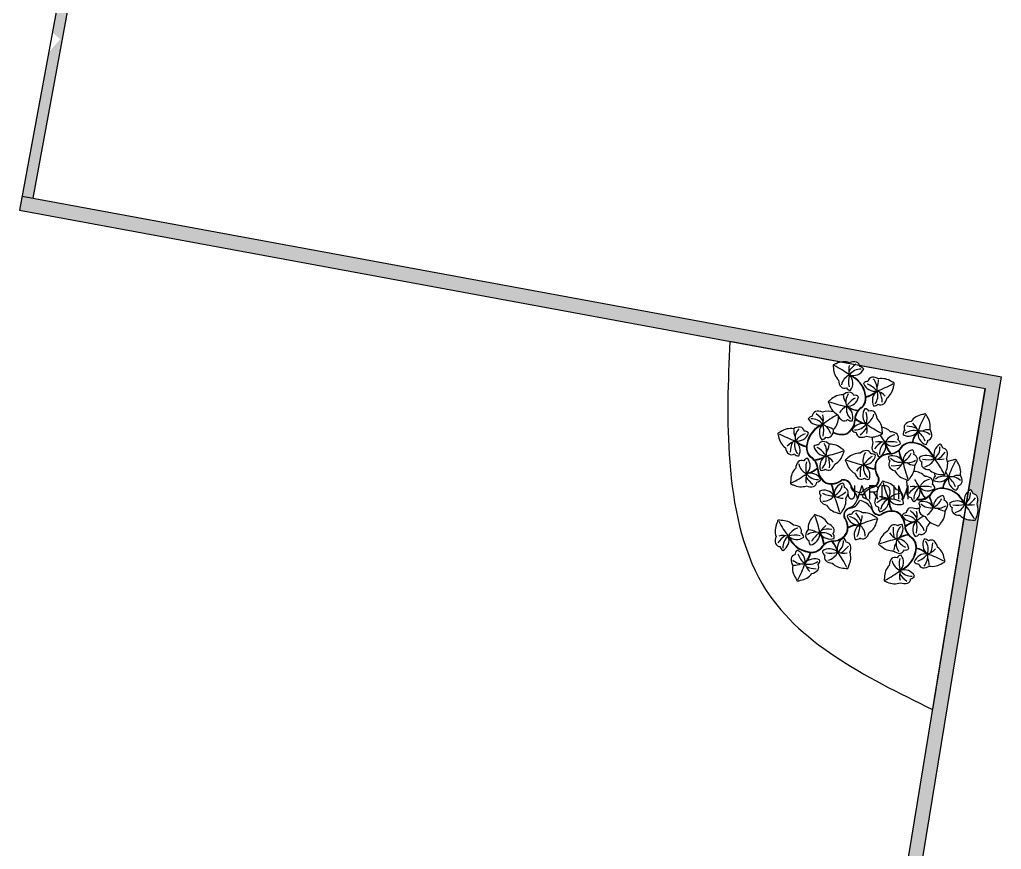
# Model space of a CAD drawing. Extents: x -21354 to 15991, y -13146 to -3381.
# Drawn here: x 14616 to 15991, y -7461 to -6298 of the extents above; entities that cross this region are included whole.
import ezdxf

# ---------------------------------------------------------------- set-up
doc = ezdxf.new("R2010")
doc.units = 0
doc.header["$LTSCALE"] = 100
doc.header["$MEASUREMENT"] = 0
doc.layers.get('0').update_dxf_attribs({"linetype": 'CONTINUOUS'})
for name, color, linetype in [('4 - HACHURA PAREDE', 251, 'CONTINUOUS'), ('4 - P01', 1, 'CONTINUOUS'), ('4 - P03', 3, 'CONTINUOUS'), ('4 - VEGETAÇÃO', 93, 'CONTINUOUS'), ('5 - TEXTO', 1, 'CONTINUOUS')]:
    doc.layers.add(name, color=color, linetype=linetype)
doc.styles.add('C-75', font='romans.shx', dxfattribs={"height": 15})
pattern_1 = [(45, (4783.79726, -12923.57572), (-0.0883883476, 0.0883883476), [])]

# ---------------------------------------------------------------- blocks, each defined once
blk = doc.blocks.new('P9')
at = {"color": 64}
blk.add_line((6.54, 5.11), (6.54, 5.22), dxfattribs=at)
for centre, radius, start, end in [((-0.47, 28.86), 2.72, 176.5789, 192.3336), ((-1.84, 26.66), 2.72, 103.7397, 119.4944), ((0.8, 28.21), 3.92, 178.8644, 225.2546), ((-0.7, 25.81), 3.92, 70.8187, 117.2089), ((1.63, 27.33), 2.42, 75.7972, 115.4133), ((1.46, 29.3), 2.77, 251.566, 332.3035), ((1.76, 28.55), 1.22, 3.3128, 67.5208), ((2.86, 27.41), 1.21, 29.7306, 84.5814), ((0.46, 25.45), 2.42, 180.66, 220.2761), ((-1.54, 21.07), 5.89, 9.3401, 69.1951), ((-1.54, 21.07), 5.99, 9.3853, 69.1951), ((-1.39, 24.73), 2.77, 323.7698, 44.5073), ((6.11, 24.94), 1.22, 104.7051, 168.9131), ((6.07, 23.72), 2.42, 56.8126, 96.4287), ((8.17, 21.9), 3.92, 55.017, 101.4072), ((-0.58, 24.8), 1.22, 228.5525, 292.7605), ((0.92, 24.3), 1.21, 211.4919, 266.3427), ((4.86, 23.96), 1.21, 87.6445, 142.4953), ((6.5, 25.64), 2.77, 199.9225, 280.6599), ((7.01, 24.47), 3.92, 306.9713, 353.3615), ((9.42, 22.58), 2.72, 52.7315, 68.4862), ((8.36, 24.95), 2.72, 339.8923, 355.647), ((-2.39, 18.57), 2.72, 121.1336, 136.8883), ((-1.04, 18.11), 3.92, 88.2127, 134.6028), ((0.73, 20.25), 2.42, 93.1911, 132.8072), ((-0.02, 22.08), 2.77, 268.9599, 349.6974), ((0.48, 21.45), 1.22, 20.7067, 84.9147), ((1.88, 20.7), 1.21, 47.1245, 101.9753), ((1.34, 21.26), 3.03, 318.1107, 4.4622), ((1.34, 21.26), 3.13, 317.8179, 4.4622), ((1.34, 21.26), 3.03, 4.1847, 14.7755), ((1.34, 21.26), 3.13, 6.309, 14.6884), ((3.22, 26.72), 5.27, 283.5068, 310.0315), ((3.22, 26.72), 5.37, 283.3546, 310.0315), ((8.71, 20.73), 2.77, 127.7186, 208.4561), ((6.98, 21.69), 2.42, 311.9498, 351.5659), ((-1.73, 21.09), 2.72, 193.9729, 209.7276), ((-0.33, 20.84), 3.92, 196.2584, 242.6485), ((-1.38, 16.87), 2.77, 341.1638, 61.9013), ((3.03, 23.69), 5.27, 236.1921, 265.8892), ((3.03, 23.69), 5.37, 239.5883, 265.1462), ((5.4, 16.13), 3.49, 119.9283, 172.9283), ((5.4, 16.13), 3.59, 120.1832, 139.9556), ((6.44, 17.19), 2.77, 145.0088, 225.7462), ((4.12, 17.57), 1.21, 32.7308, 87.5817), ((6.36, 20.62), 1.21, 265.8832, 320.734), ((7.92, 20.91), 1.22, 239.4654, 303.6734), ((-7.97, 15.84), 1.21, 96.3489, 151.1997), ((-6.6, 17.74), 2.77, 208.6268, 289.3643), ((-6.88, 16.99), 1.22, 113.4095, 177.6175), ((-6.74, 15.77), 2.42, 65.517, 105.1331), ((-4.39, 14.29), 3.92, 69.2936, 110.1116), ((-5.92, 16.66), 3.92, 315.6757, 2.0659), ((0.17, 18.1), 2.42, 198.054, 237.6701), ((-4.66, 17.34), 2.72, 348.5967, 352.14), ((-0.63, 17.17), 1.22, 245.9465, 310.1545), ((-1.85, 16.22), 3.66, 299.2872, 357.9707), ((-1.85, 16.22), 3.76, 299.1376, 358.0061), ((0.96, 17.15), 1.21, 228.8859, 283.7367), ((5.4, 16.13), 3.59, 141.8937, 180.5971), ((5.4, 16.13), 3.49, 174.9366, 180.6342), ((5.44, 20.49), 5.37, 229.1124, 255.1178), ((5.44, 20.49), 5.27, 228.3525, 258.514), ((5.64, 17.1), 1.22, 49.7914, 113.9995), ((4.61, 16.43), 2.42, 1.8989, 41.515), ((4.33, 13.67), 3.92, 0.1033, 46.4935), ((18.14, 13.52), 3.92, 97.5688, 143.959), ((18.6, 14.87), 2.72, 95.2833, 111.038), ((16.21, 15.9), 2.72, 22.4441, 38.1988), ((15.55, 14.63), 3.92, 349.5231, 35.9133), ((-13.19, 10.23), 3.92, 79.5231, 125.9133), ((-11.12, 12.08), 2.42, 84.5016, 124.1177), ((-11.18, 13.31), 1.22, 12.0172, 76.2252), ((-3.46, 9.57), 5.99, 111.7352, 171.545), ((-3.46, 9.57), 5.89, 111.7352, 171.5902), ((-3.68, 13.22), 2.77, 136.423, 217.1605), ((-5.53, 13.91), 2.42, 320.6542, 0.2703), ((3.69, 12.56), 2.77, 72.8049, 153.5424), ((2.25, 14.42), 1.21, 210.9695, 265.8203), ((7.39, 10.66), 3.92, 44.4368, 78.588), ((14.57, 14.37), 1.22, 147.2569, 211.4649), ((15.36, 13.44), 2.42, 99.3644, 138.9805), ((17.4, 12.56), 2.42, 354.5016, 34.1177), ((-14.45, 10.89), 2.72, 112.4441, 128.1988), ((-13.42, 13.28), 2.72, 185.2833, 201.038), ((-12.07, 12.82), 3.92, 187.5688, 233.959), ((-11.58, 14.01), 2.77, 260.2704, 341.0079), ((-9.91, 12.35), 1.21, 38.435, 93.2858), ((-5.98, 12.76), 1.21, 274.5876, 329.4384), ((-4.48, 13.28), 1.22, 248.1698, 312.3778), ((-1.29, 16.8), 4.07, 241.7614, 271.1259), ((-1.29, 16.8), 3.97, 241.435, 288.0672), ((-1.29, 16.8), 4.07, 272.7529, 288.2054), ((3.38, 13.31), 1.22, 184.5517, 248.7597), ((3.48, 14.53), 2.42, 257.0361, 296.6522), ((5.77, 16.09), 3.92, 252.0577, 298.4478), ((9.79, 12.14), 3.92, 179.5712, 198.8727), ((6.94, 15.27), 2.72, 284.9786, 300.7333), ((5.61, 13.04), 2.72, 357.8179, 13.5725), ((10.15, 10.99), 2.42, 49.4153, 89.0314), ((10.8, 12.02), 1.22, 336.9309, 41.1389), ((11.29, 10.52), 1.21, 3.3487, 58.1995), ((14.3, 12.81), 1.21, 130.1963, 185.0471), ((14.38, 15.15), 2.77, 242.4742, 323.2117), ((20.46, 9.77), 5.37, 140.8988, 167.5758), ((20.46, 9.77), 5.27, 140.8988, 167.4235), ((19.33, 13.03), 2.77, 170.2704, 251.0079), ((18.63, 12.62), 1.22, 282.0172, 346.2252), ((-11.99, 10.04), 2.42, 189.3644, 228.9805), ((-13.71, 9.06), 2.77, 332.4742, 53.2117), ((-8.32, 15.14), 5.37, 230.8988, 257.5758), ((-8.32, 15.14), 5.27, 230.8988, 257.4235), ((-6.35, 9.7), 3.13, 176.4682, 223.1124), ((-6.35, 9.7), 3.13, 166.242, 174.6214), ((-6.35, 9.7), 3.03, 166.1548, 176.7456), ((-6.35, 9.7), 3.03, 176.4682, 222.8196), ((-6.88, 9.14), 1.21, 78.955, 133.8058), ((-5, 10.55), 2.77, 191.2329, 271.9704), ((-5.49, 9.91), 1.22, 96.0156, 160.2236), ((-5.72, 8.71), 2.42, 48.1231, 87.7392), ((-3.92, 6.59), 3.92, 46.3275, 92.7176), ((-2.58, 7.08), 2.72, 44.042, 59.7967), ((8.26, 9.82), 2.42, 154.2781, 193.8942), ((7.04, 9.71), 1.22, 202.1706, 266.3786), ((6.29, 10), 2.77, 297.3879, 18.1254), ((10.87, 12.83), 2.77, 225.1841, 305.9215), ((14.19, 11.88), 5.37, 195.8125, 221.8179), ((14.19, 11.88), 5.27, 192.4163, 222.5778), ((9.83, 11.77), 3.49, 278.0021, 331.002), ((9.83, 11.77), 3.59, 310.9747, 330.7471), ((15.02, 7.79), 3.13, 86.4682, 133.1124), ((15.02, 7.79), 3.03, 86.4682, 132.8196), ((15.02, 7.79), 3.03, 76.1548, 86.7456), ((15.02, 7.79), 3.13, 76.242, 84.6214), ((14.89, 4.91), 5.89, 21.7352, 81.5902), ((14.89, 4.91), 5.99, 21.7352, 81.545), ((17.67, 11.36), 1.21, 308.435, 3.2858), ((23.06, 8.05), 2.77, 118.6268, 199.3643), ((21.16, 9.42), 1.21, 6.3489, 61.1997), ((22.31, 8.33), 1.22, 23.4095, 87.6175), ((-12.92, 9.25), 1.22, 237.2569, 301.4649), ((-11.36, 8.98), 1.21, 220.1963, 275.0471), ((-9.07, 5.97), 1.21, 93.3487, 148.1995), ((-11.38, 5.55), 2.77, 315.1841, 35.9215), ((-10.33, 4.51), 3.49, 8.0021, 61.002), ((-10.33, 4.51), 3.59, 40.9747, 60.7471), ((-8.08, 12.11), 5.27, 275.0412, 304.7382), ((-8.08, 12.11), 5.37, 275.7841, 301.342), ((-3.56, 5.36), 2.77, 119.029, 199.7665), ((-4.67, 9.31), 3.92, 298.2818, 344.672), ((-3.27, 9.58), 2.72, 331.2027, 346.9574), ((1.59, 4.94), 2.72, 120.694, 136.4487), ((2.93, 4.47), 3.92, 87.7731, 134.1633), ((4.72, 6.6), 2.42, 92.7516, 132.3677), ((3.98, 8.43), 2.77, 268.5203, 349.2578), ((4.48, 7.8), 1.22, 20.2671, 84.4752), ((5.87, 7.04), 1.21, 46.6849, 101.5357), ((10.04, 4.52), 3.76, 92.9242, 151.7927), ((10.04, 4.52), 3.66, 92.9596, 151.6431), ((8.17, 8.59), 1.21, 185.11, 239.9608), ((10.92, 7.34), 1.21, 167.1936, 222.0444), ((10.68, 5.01), 2.77, 29.029, 109.7665), ((9.83, 11.77), 3.49, 270.2961, 275.9937), ((9.83, 11.77), 3.59, 270.3332, 309.0366), ((17.43, 9.52), 5.37, 185.7841, 211.342), ((17.43, 9.52), 5.27, 185.0412, 214.7382), ((15.87, 6.44), 2.77, 101.2329, 181.9704), ((14.46, 8.32), 1.21, 348.955, 43.8058), ((15.23, 6.94), 1.22, 6.0156, 70.2236), ((14.03, 7.16), 2.42, 318.1231, 357.7392), ((18.54, 5.12), 2.77, 46.423, 127.1605), ((18.08, 7.43), 1.21, 184.5876, 239.4384), ((19.61, 5.83), 3.92, 333.7214, 20.1116), ((21.09, 8.18), 2.42, 335.517, 15.1331), ((25.7, 4.22), 2.72, 95.2833, 111.038), ((23.31, 5.24), 2.72, 22.4441, 38.1988), ((-9.22, 2.07), 3.92, 134.4368, 180.827), ((-9.54, 4.83), 2.42, 139.4153, 179.0314), ((-10.58, 5.48), 1.22, 66.9309, 131.1389), ((-10.43, 8.87), 5.27, 282.4163, 312.5778), ((-10.43, 8.87), 5.37, 285.8125, 311.8179), ((-10.33, 4.51), 3.59, 0.3332, 39.0366), ((-10.33, 4.51), 3.49, 0.2961, 5.9937), ((-5.9, 5.6), 1.21, 257.1936, 312.0444), ((-4.31, 5.65), 1.22, 230.7758, 294.9839), ((-5.12, 6.57), 2.42, 303.2603, 342.8764), ((2.26, 7.45), 2.72, 193.5333, 209.288), ((3.66, 7.19), 3.92, 195.8188, 242.2089), ((2.59, 3.23), 2.77, 340.7242, 61.4617), ((7.05, 10.02), 5.27, 235.7525, 264.577), ((7.05, 10.02), 5.37, 239.1488, 264.7776), ((10.61, 5.09), 4.07, 162.7249, 178.1774), ((10.61, 5.09), 4.07, 179.8044, 217.0642), ((10.61, 5.09), 3.97, 162.8632, 217.3653), ((10.97, 5.76), 1.22, 140.7758, 204.9839), ((11.89, 6.57), 2.42, 213.2603, 252.8764), ((11.91, 5.36), 3.92, 316.3275, 2.7176), ((18.6, 5.93), 1.22, 158.1698, 222.3778), ((19.23, 6.98), 2.42, 230.6542, 270.2703), ((25.24, 2.87), 3.92, 97.5688, 116.3929), ((22.65, 3.98), 3.92, 349.5231, 35.9133), ((-8.56, 0.97), 2.77, 27.3879, 108.1254), ((-3.08, 4.72), 3.76, 182.9242, 241.7927), ((-3.08, 4.72), 3.66, 182.9596, 241.6431), ((4.14, 4.45), 2.42, 197.6144, 237.2305), ((3.34, 3.53), 1.22, 245.5069, 309.7149), ((4.92, 3.49), 1.21, 228.4463, 283.2971), ((5.67, 2.25), 1.74, 285.8734, 13.0207), ((5.67, 2.25), 1.84, 285.8734, 13.6978), ((14.63, 6.12), 3.92, 208.2818, 254.672), ((14.9, 4.72), 2.72, 241.2027, 256.9574), ((12.4, 4.02), 2.72, 314.042, 329.7967), ((15.45, 0.23), 3.92, 44.4368, 87.1653), ((18.21, 0.56), 2.42, 49.4153, 89.0314), ((21.98, 7.36), 3.92, 225.6757, 272.0659), ((18.86, 1.59), 1.22, 336.9309, 41.1389), ((21.4, 2.15), 1.21, 130.1963, 185.0471), ((21.48, 4.5), 2.77, 242.4742, 323.2117), ((21.66, 3.71), 1.22, 178.0107, 211.4649), ((22.66, 6.11), 2.72, 258.5967, 274.3514), ((27.55, -0.89), 5.37, 140.8988, 167.5758), ((27.55, -0.89), 5.27, 140.8988, 167.4235), ((20.48, 4.7), 2.72, 331.4359, 347.1906), ((26.42, 2.37), 2.77, 170.2704, 251.0079), ((24.5, 1.91), 2.42, 354.5016, 34.1177), ((-10.48, 1.42), 2.72, 167.3578, 183.1125), ((-11.85, 3.63), 2.72, 240.197, 255.9517), ((-10.7, 4.47), 3.92, 242.4825, 288.8727), ((-8.38, 2.94), 2.42, 244.2781, 283.8942), ((-8.26, 1.72), 1.22, 292.1706, 356.3786), ((-7.15, 2.85), 1.21, 275.11, 329.9608), ((-3.65, 5.29), 4.07, 252.7249, 268.1774), ((-3.65, 5.29), 3.97, 252.8632, 307.3653), ((-3.65, 5.29), 4.07, 269.8044, 307.0642), ((-8.37, -1.36), 5.37, 3.1318, 28.7369), ((-0.25, -1.27), 2.77, 104.7072, 185.4447), ((-0.8, 0.35), 1.84, 15.8734, 103.6978), ((-0.8, 0.35), 1.74, 15.8734, 103.0207), ((-1.77, 0.52), 1.21, 352.4293, 47.2801), ((-0.91, -0.81), 1.22, 9.4899, 73.6979), ((2.49, 0.86), 1.62, 181.1986, 235.7942), ((2.94, 1.37), 2.05, 194.713, 238.5872), ((6.42, -3.4), 3.99, 94.0423, 140.1141), ((8.11, -4.81), 5.63, 110.1365, 144.0189), ((10.9, -1.29), 3.92, 139.8018, 186.192), ((10.33, 0.02), 2.72, 137.5163, 153.271), ((7.87, -0.82), 2.72, 64.6771, 80.4318), ((8.23, -2.2), 3.92, 31.7561, 78.1463), ((16.32, -0.61), 2.42, 154.2781, 193.8942), ((17.85, 1.71), 3.92, 173.2821, 198.8727), ((14.35, -0.43), 2.77, 297.3879, 18.1254), ((18.93, 2.4), 2.77, 225.1841, 305.9215), ((22.25, 1.45), 5.27, 192.4163, 221.9603), ((19.35, 0.08), 1.21, 3.3487, 58.1995), ((22.12, -2.86), 3.13, 86.4682, 133.1124), ((22.12, -2.86), 3.03, 86.4682, 132.8196), ((22.12, -2.86), 3.03, 76.1548, 86.7456), ((22.12, -2.86), 3.13, 76.242, 84.6214), ((21.98, -5.74), 5.89, 21.7352, 81.5902), ((21.98, -5.74), 5.99, 21.7352, 81.545), ((24.77, 0.7), 1.21, 308.435, 3.2858), ((25.72, 1.97), 1.22, 282.0172, 346.2252), ((-5.24, -0.67), 1.21, 170.668, 225.5188), ((-5.34, -3.02), 2.77, 32.5034, 113.2409), ((-5.09, -2.25), 1.22, 144.2502, 208.4582), ((-4.13, -2.59), 3.92, 319.8018, 6.192), ((-2.13, -0.66), 2.42, 321.5974, 1.2135), ((-0.16, -2.44), 2.62, 2.1552, 48.306), ((3.66, 2.71), 3.56, 239.9999, 265.243), ((4.81, -0.86), 1.41, 206.9872, 262.7011), ((2.78, -4.77), 3.12, 1.3618, 53.6592), ((8.89, -3.21), 2.42, 141.5974, 181.2135), ((10.99, -2.49), 2.42, 36.7346, 76.3507), ((11.86, -1.63), 1.22, 324.2502, 28.4582), ((15.1, -0.73), 1.22, 202.1706, 266.3786), ((16.23, -1.84), 1.21, 185.11, 239.9608), ((17.09, 0.36), 2.9, 253.7146, 316.4848), ((16.92, 1.12), 3.49, 260.7528, 331.002), ((22.25, 1.45), 5.37, 195.8125, 221.5926), ((0.04, -9.63), 20.75, 15.6697, 22.6607), ((16.92, 1.12), 3.59, 310.9747, 330.7471), ((0.04, -9.63), 20.85, 14.7845, 22.6607), ((22.96, -4.21), 2.77, 101.2329, 181.9704), ((21.55, -2.33), 1.21, 348.955, 43.8058), ((30.16, -2.61), 2.77, 118.6268, 199.3643), ((28.25, -1.24), 1.21, 6.3489, 61.1997), ((29.4, -2.32), 1.22, 23.4095, 87.6175), ((28.19, -2.47), 2.42, 335.517, 15.1331), ((-4.23, -1.38), 2.42, 216.7346, 256.3507), ((-1.46, -1.67), 3.92, 211.7561, 258.1463), ((1.1, -6.12), 1.84, 105.8734, 193.6978), ((1.1, -6.12), 1.74, 105.8734, 193.0207), ((-0.48, -1.49), 3.06, 290.7196, 343.8143), ((0.4, -1.78), 2.68, 274.8927, 341.1438), ((2.39, -6.42), 3.81, 26.4515, 81.8601), ((7.68, -3.06), 1.22, 189.4899, 253.6979), ((8.54, -4.39), 1.21, 172.4293, 227.2801), ((7.01, -2.6), 2.77, 284.7072, 5.4447), ((12.1, -0.85), 2.77, 212.5034, 293.2409), ((15.14, -2.51), 5.37, 183.1318, 208.7369), ((15.14, -2.51), 5.27, 179.7356, 209.3603), ((12, -3.2), 1.21, 350.668, 45.5188), ((15.03, -5.59), 1.22, 112.1706, 176.3786), ((15.14, -6.81), 2.42, 64.2781, 103.8942), ((17.46, -8.34), 3.92, 97.8754, 108.8727), ((18.02, -3.31), 1.21, 167.1936, 222.0444), ((17.78, -5.65), 2.77, 29.029, 109.7665), ((18.07, -4.89), 1.22, 140.7758, 204.9839), ((22.33, -3.71), 1.22, 6.0156, 70.2236), ((21.12, -3.49), 2.42, 318.1231, 357.7392), ((25.64, -5.53), 2.77, 46.423, 127.1605), ((25.17, -3.23), 1.21, 184.5876, 239.4384), ((25.69, -4.72), 1.22, 158.1698, 222.3778), ((26.71, -4.82), 3.92, 333.7214, 20.1116), ((-5.15, -9.24), 3.92, 136.3275, 182.7176), ((-5.63, -7.9), 2.72, 134.042, 149.7967), ((-8.14, -8.59), 2.72, 61.2027, 76.9574), ((-7.86, -9.99), 3.92, 28.2818, 74.672), ((-1.11, -3.05), 2.72, 244.6771, 260.4318), ((-3.56, -3.9), 2.72, 317.5163, 333.271), ((-3.84, -8.97), 3.97, 342.8632, 37.3653), ((-3.84, -8.97), 4.07, 359.8044, 37.0642), ((0.93, -7.09), 1.21, 82.4293, 137.2801), ((2.72, -5.57), 2.77, 194.7072, 275.4447), ((2.26, -6.23), 1.22, 99.4899, 163.6979), ((2.11, -7.45), 2.42, 51.5974, 91.2135), ((4.03, -9.45), 3.92, 49.8018, 96.192), ((7.57, -4.22), 1.84, 195.8734, 283.6978), ((7.57, -4.22), 1.74, 195.8734, 283.0207), ((5.34, -8.88), 2.72, 47.5163, 63.271), ((4.5, -6.43), 2.72, 334.6771, 350.4318), ((10.41, -9.16), 4.07, 89.8044, 127.0642), ((10.41, -9.16), 3.97, 72.8632, 127.3653), ((10.41, -9.16), 4.07, 72.7249, 88.1774), ((9.84, -8.59), 3.66, 2.9596, 61.6431), ((9.84, -8.59), 3.76, 2.9242, 61.7927), ((13.91, -6.72), 1.21, 95.11, 149.9608), ((15.32, -4.84), 2.77, 207.3879, 288.1254), ((18.98, -4.08), 2.42, 213.2603, 252.8764), ((21.72, -4.54), 3.92, 208.2818, 254.672), ((19.01, -5.29), 3.92, 316.3275, 2.7176), ((26.32, -3.68), 2.42, 230.6542, 270.2703), ((29.08, -3.29), 3.92, 225.6757, 272.0659), ((27.57, -5.96), 2.72, 331.4359, 347.1906), ((-12.85, -9.71), 3.92, 153.7214, 200.1116), ((-13.71, -8.57), 2.72, 151.4359, 167.1906), ((-15.89, -9.98), 2.72, 78.5967, 94.3514), ((-15.21, -11.24), 3.92, 45.6757, 92.0659), ((-12.46, -10.85), 2.42, 50.6542, 90.2703), ((-11.83, -9.8), 1.22, 338.1698, 42.3778), ((-5.12, -10.44), 2.42, 33.2603, 72.8764), ((-4.21, -9.63), 1.22, 320.7758, 24.9839), ((-3.84, -8.97), 4.07, 342.7249, 358.1774), ((2.81, -13.69), 5.37, 93.1318, 118.7369), ((2.81, -13.69), 5.27, 89.7356, 119.3603), ((4.47, -10.66), 2.77, 122.5034, 203.2409), ((3.12, -6.78), 3.92, 301.7561, 348.1463), ((11.89, -10.44), 2.42, 123.2603, 162.8764), ((11.08, -9.53), 1.22, 50.7758, 114.9839), ((10.33, -9.23), 2.77, 299.029, 19.7665), ((12.66, -9.48), 1.21, 77.1936, 132.0444), ((17.09, -8.38), 3.59, 180.3332, 219.0366), ((17.09, -8.38), 3.49, 180.2961, 185.9937), ((17.2, -12.75), 5.37, 105.8125, 131.8179), ((17.2, -12.75), 5.27, 102.4163, 132.5778), ((17.09, -8.38), 3.49, 188.0021, 241.002), ((18.15, -9.43), 2.77, 135.1841, 215.9215), ((16.31, -8.7), 2.42, 319.4153, 359.0314), ((15.98, -5.94), 3.92, 314.4368, 332.6486), ((22, -5.94), 2.72, 241.2027, 256.9574), ((19.49, -6.63), 2.72, 314.042, 329.7967), ((29.76, -4.54), 2.72, 258.5967, 274.3514), ((-14.33, -12.06), 2.42, 155.517, 195.1331), ((-16.3, -11.92), 2.77, 298.6268, 19.3643), ((-11.78, -9), 2.77, 226.423, 307.1605), ((-8.12, -8.78), 5.99, 201.7352, 261.545), ((-8.12, -8.78), 5.89, 201.7352, 261.5902), ((-11.31, -11.3), 1.21, 4.5876, 59.4384), ((-7.26, -11.04), 2.42, 138.1231, 177.7392), ((-8.46, -10.81), 1.22, 186.0156, 250.2236), ((-9.1, -10.32), 2.77, 281.2329, 1.9704), ((-3.91, -8.88), 2.77, 209.029, 289.7665), ((-10.66, -13.4), 5.27, 5.0412, 34.7382), ((-10.66, -13.4), 5.37, 5.7841, 31.342), ((-4.16, -11.22), 1.21, 347.1936, 42.0444), ((-3.27, -8.4), 3.66, 272.9596, 331.6431), ((-3.27, -8.4), 3.76, 272.9242, 331.7927), ((0.48, -13.88), 2.77, 117.3879, 198.1254), ((-1.4, -12.47), 1.21, 5.11, 59.9608), ((2.12, -10.56), 1.21, 260.668, 315.5188), ((3.69, -10.41), 1.22, 234.2502, 298.4582), ((2.83, -9.55), 2.42, 306.7346, 346.3507), ((11.44, -13.18), 3.92, 118.2818, 164.672), ((14.84, -15.98), 5.27, 95.0412, 124.7382), ((14.84, -15.98), 5.37, 95.7841, 121.342), ((17.09, -8.38), 3.59, 220.9747, 240.7471), ((13.11, -13.58), 3.13, 356.4682, 43.1124), ((15.84, -9.84), 1.21, 273.3487, 328.1995), ((17.34, -9.35), 1.22, 246.9309, 311.1389), ((-15.54, -12.2), 1.22, 203.4095, 267.6175), ((-14.39, -13.29), 1.21, 186.3489, 241.1997), ((-7.69, -12.2), 1.21, 168.955, 223.8058), ((-3.06, -15.65), 3.59, 130.9747, 150.7471), ((-3.06, -15.65), 3.49, 98.0021, 151.002), ((-3.06, -15.65), 3.59, 90.3332, 129.0366), ((-7.43, -15.75), 5.27, 12.4163, 42.5778), ((-3.06, -15.65), 3.49, 90.2961, 95.9937), ((-7.43, -15.75), 5.37, 15.8125, 41.8179), ((-0.28, -13.58), 1.22, 22.1706, 86.3786), ((-1.49, -13.7), 2.42, 334.2781, 13.8942), ((10.04, -13.46), 2.72, 151.2027, 166.9574), ((9.34, -10.95), 2.72, 224.042, 239.7967), ((10.68, -10.47), 3.92, 226.3275, 272.7176), ((11.76, -14.42), 2.77, 11.2329, 91.9704), ((13.11, -13.58), 3.03, 356.4682, 42.8196), ((13.11, -13.58), 3.03, 346.1548, 356.7456), ((20.47, -12.93), 2.77, 152.4742, 233.2117), ((18.13, -12.86), 1.21, 40.1963, 95.0471), ((19.69, -13.12), 1.22, 57.2569, 121.4649), ((18.76, -13.92), 2.42, 9.3644, 48.9805), ((18.84, -16.7), 3.92, 7.5688, 53.959), ((-11.86, -16.5), 1.22, 102.0172, 166.2252), ((-10.91, -15.23), 1.21, 128.435, 183.2858), ((-12.56, -16.9), 2.77, 350.2704, 71.0079), ((-13.69, -13.64), 5.27, 317.5026, 347.4235), ((-13.69, -13.64), 5.37, 320.8988, 347.5758), ((-8.26, -11.67), 3.13, 256.242, 264.6214), ((-8.26, -11.67), 3.03, 256.1548, 266.7456), ((-8.26, -11.67), 3.13, 266.4682, 313.1124), ((-8.26, -11.67), 3.03, 266.4682, 312.8196), ((-4.11, -16.7), 2.77, 45.1841, 125.9215), ((-4.52, -14.39), 1.21, 183.3487, 238.1995), ((-4.04, -15.9), 1.22, 156.9309, 221.1389), ((-3.02, -16.02), 3.92, 332.4825, 18.8727), ((11.25, -17.15), 1.22, 68.1698, 132.3778), ((12.48, -12.58), 2.42, 228.1231, 267.7392), ((12.75, -16.63), 1.21, 94.5876, 149.4384), ((12.26, -13.78), 1.22, 276.0156, 340.2236), ((10.23, -13.44), 5.89, 291.7352, 351.5902), ((10.23, -13.44), 5.99, 291.7352, 351.545), ((10.44, -17.1), 2.77, 316.423, 37.1605), ((13.64, -13.01), 1.21, 258.955, 313.8058), ((18.35, -17.88), 2.77, 80.2704, 161.0079), ((13.11, -13.58), 3.13, 346.242, 354.6214), ((15.09, -19.01), 5.27, 50.8988, 77.4235), ((15.09, -19.01), 5.37, 50.8988, 77.5758), ((-10.64, -16.44), 2.42, 174.5016, 214.1177), ((-8.79, -18.51), 3.92, 169.5231, 215.9133), ((-7.61, -19.03), 2.77, 62.4742, 143.2117), ((-7.8, -18.24), 1.22, 327.2569, 31.4649), ((-7.54, -16.68), 1.21, 310.1963, 5.0471), ((-3.38, -14.86), 2.42, 229.4153, 269.0314), ((-0.62, -14.54), 3.92, 224.4368, 270.827), ((-2.18, -17.17), 2.72, 330.197, 345.9517), ((12.68, -20.53), 3.92, 135.6757, 182.0659), ((12.3, -17.78), 2.42, 140.6542, 180.2703), ((16.68, -16.23), 1.21, 218.435, 273.2858), ((17.94, -17.18), 1.22, 192.0172, 256.2252), ((17.88, -15.96), 2.42, 264.5016, 304.1177), ((19.95, -14.11), 3.92, 259.5231, 305.9133), ((21.22, -14.77), 2.72, 292.4441, 308.1988), ((20.19, -17.16), 2.72, 5.2833, 21.038), ((-11.38, -17.39), 3.92, 277.5688, 323.959), ((-8.6, -17.31), 2.42, 279.3644, 318.9805), ((0.03, -15.8), 2.72, 257.3578, 273.1125), ((13.37, -21.62), 2.77, 28.6268, 109.3643), ((14.74, -19.71), 1.21, 276.3489, 331.1997), ((-9.45, -19.77), 2.72, 202.4441, 218.1988), ((-11.84, -18.74), 2.72, 275.2833, 291.038), ((11.43, -21.21), 2.72, 168.5967, 184.3514), ((10.02, -19.03), 2.72, 241.4359, 257.1906), ((11.15, -18.17), 3.92, 243.7214, 290.1116), ((13.5, -19.65), 2.42, 245.517, 285.1331), ((13.65, -20.86), 1.22, 293.4095, 357.6175)]:
    blk.add_arc(centre, radius, start, end, dxfattribs=at)
at = {"color": 62}
for centre, radius, start, end in [((-12.94, 8.66), 22.52, 53.0958, 63.6554), ((4.85, 27.94), 4.45, 167.5273, 196.5897), ((5.97, 23.89), 6.57, 126.5197, 147.4956), ((3.2, 24.75), 3.25, 87.6941, 143.7066), ((1.93, 23.68), 3.28, 114.2246, 167.398), ((5.48, 25.17), 5.12, 162.901, 194.6041), ((3.78, 23.47), 3.28, 350.3772, 43.5506), ((4.24, 25.26), 3.12, 333.6508, 5.1902), ((3.04, 19.7), 5.12, 39.0536, 70.7567), ((-0.41, 44.19), 22.52, 289.2484, 299.808), ((2.27, 22.08), 3.12, 184.4297, 215.9691), ((3.02, 20.39), 3.28, 146.0692, 199.2427), ((4.39, 16.79), 5.12, 118.8632, 150.5663), ((3.96, 21.82), 3.25, 323.8467, 19.8592), ((5.7, 18.68), 4.45, 43.6799, 72.7424), ((1.7, 20), 6.57, 2.6723, 23.6482), ((3.69, 41.52), 22.52, 249.8118, 260.3715), ((1.94, 15.35), 4.45, 116.8775, 145.94), ((3.12, 18.73), 3.25, 169.7606, 225.7732), ((-8.27, 13.17), 3.25, 37.2237, 93.2362), ((-11.02, 12.26), 6.57, 33.4347, 54.4107), ((8.13, -2.66), 22.52, 117.2749, 127.8345), ((-9.96, 16.33), 4.45, 344.3406, 13.403), ((-0.42, 16.61), 5.12, 344.1399, 15.843), ((3.1, 18.17), 3.28, 295.4635, 348.6369), ((37.98, 6.42), 22.52, 151.1223, 161.6819), ((-9.32, 13.66), 3.12, 175.7401, 207.2795), ((-8.83, 11.88), 3.28, 137.3797, 190.5531), ((-10.55, 13.55), 5.12, 346.3262, 18.0293), ((-6.98, 12.12), 3.28, 13.5323, 66.7057), ((-5.23, 11.54), 3.12, 51.8927, 83.4321), ((1.85, 17.07), 3.25, 268.933, 324.9456), ((-0.93, 17.87), 6.57, 307.7586, 328.7345), ((0.28, 13.84), 4.45, 348.7662, 17.8287), ((17.64, 33.5), 22.52, 234.3347, 244.8943), ((13.76, 8.14), 6.57, 67.2821, 88.2581), ((12.37, 12.11), 4.45, 18.188, 47.2504), ((18.98, 10.76), 3.12, 85.7401, 117.2795), ((-4.97, 32.66), 22.52, 241.1223, 251.6819), ((-8.02, 8.11), 5.12, 110.1736, 141.8767), ((27, 24.29), 22.52, 211.0803, 216.5956), ((11.9, 9.5), 3.28, 102.2934, 155.4668), ((15.54, 10.42), 3.25, 71.0711, 127.0836), ((17.2, 10.27), 3.28, 47.3797, 100.5531), ((13.43, 9.47), 5.12, 20.1736, 51.8767), ((-10.66, 7.05), 4.45, 108.188, 137.2504), ((-6.69, 8.44), 6.57, 157.2821, 178.2581), ((-8.98, 10.22), 3.25, 161.0711, 217.0836), ((-9.32, 5.19), 5.12, 30.364, 62.0672), ((-8.02, 8.81), 3.28, 341.6876, 34.8611), ((-7.29, 10.51), 3.12, 324.9613, 356.5007), ((11.68, 5.47), 6.57, 122.1958, 143.1717), ((7.63, 6.61), 4.45, 73.1016, 102.1641), ((10.83, 8.24), 3.25, 125.9848, 181.9973), ((10.4, 5.96), 5.12, 75.0873, 106.7904), ((18.49, 9.71), 3.25, 307.2237, 3.2362), ((-8.09, 7.15), 3.25, 315.1571, 11.1697), ((-9.03, 29.92), 22.52, 280.5589, 291.1185), ((-6.85, 3.78), 4.45, 34.9903, 64.0528), ((-10.6, 5.7), 6.57, 353.9827, 14.9586), ((7.01, 6.72), 3.28, 145.6297, 198.8031), ((8.35, 3.11), 5.12, 118.4236, 150.1267), ((12.47, 9.54), 3.25, 225.1571, 281.1697), ((10.51, 10.77), 5.12, 300.364, 332.0672), ((18.87, 12), 5.12, 256.3262, 288.0293), ((17.44, 8.43), 3.28, 283.5323, 336.7057), ((21.65, 11.41), 4.45, 254.3406, 283.403), ((2.66, -6.69), 22.52, 27.2749, 37.8345), ((17.58, 12.47), 6.57, 303.4347, 324.4107), ((-8.06, 6.58), 3.28, 192.2934, 245.4668), ((-4.51, 5.08), 5.12, 165.0873, 196.7904), ((7.85, 27.84), 22.52, 249.3723, 259.9319), ((5.89, 1.68), 4.45, 116.4379, 145.5004), ((9.62, 3.63), 6.57, 165.5321, 186.508), ((7.1, 5.06), 3.25, 169.321, 225.3336), ((11.02, 12.04), 6.57, 263.9827, 284.9586), ((9.1, 8.29), 4.45, 304.9903, 334.0528), ((14.13, 9.46), 3.28, 251.6876, 304.8611), ((35.24, 10.48), 22.52, 190.5589, 201.1185), ((15.83, 8.74), 3.12, 234.9613, 266.5007), ((45.07, -4.24), 22.52, 151.1223, 161.6819), ((-22.85, 21.68), 22.52, 296.036, 306.5956), ((-5.17, 2.31), 4.45, 163.1016, 192.1641), ((-4.02, 6.36), 6.57, 212.1958, 233.1717), ((-6.79, 5.51), 3.25, 215.9848, 271.9973), ((22.64, -0.23), 3.25, 71.0711, 127.0836), ((20.86, -2.52), 6.57, 67.2821, 70.9642), ((19.47, 1.45), 4.45, 18.188, 35.0952), ((24.29, -0.38), 3.28, 47.3797, 100.5531), ((20.53, -1.19), 5.12, 20.1736, 51.8767), ((26.07, 0.11), 3.12, 85.7401, 117.2795), ((-8.37, -1.36), 5.27, 359.7356, 29.3603), ((-4.29, 1.45), 3.25, 293.3041, 349.3166), ((30.36, 6.79), 22.52, 193.3553, 203.9149), ((19.74, -4.97), 6.57, 122.1958, 143.1717), ((15.69, -3.82), 4.45, 73.1016, 102.1641), ((18.89, -2.2), 3.25, 125.9848, 181.9973), ((35.06, 13.86), 22.52, 211.0803, 216.5956), ((19.96, -0.93), 3.28, 102.2934, 155.4668), ((18.46, -4.47), 5.12, 75.0873, 106.7904), ((-3.37, 3.58), 5.12, 242.4066, 274.1097), ((-5.61, 0.45), 3.28, 269.6127, 322.7861), ((-23.59, -10.66), 22.52, 13.3553, 23.9149), ((-0.81, 2.33), 4.45, 240.421, 269.4834), ((-4.51, 4.34), 6.57, 289.5151, 310.4911), ((11.27, -8.22), 6.57, 109.5151, 130.4911), ((7.57, -6.21), 4.45, 60.421, 89.4834), ((12.38, -4.33), 3.28, 89.6127, 142.7861), ((17.61, 0.12), 5.12, 300.364, 332.0672), ((25.58, -0.94), 3.25, 307.2237, 3.2362), ((24.68, 1.81), 6.57, 303.4347, 324.4107), ((11.05, -5.32), 3.25, 113.3041, 169.3166), ((10.14, -7.45), 5.12, 62.4066, 94.1097), ((19.57, -1.12), 3.25, 225.1571, 281.1697), ((16.2, -2.36), 4.45, 304.9903, 334.0528), ((21.23, -1.19), 3.28, 251.6876, 304.8611), ((22.93, -1.92), 3.12, 234.9613, 266.5007), ((25.96, 1.35), 5.12, 256.3262, 288.0293), ((24.54, -2.23), 3.28, 283.5323, 336.7057), ((9.76, -17.34), 22.52, 27.2749, 37.8345), ((28.75, 0.76), 4.45, 254.3406, 283.403), ((-28.48, -14.35), 22.52, 10.5589, 21.1185), ((0, -9.61), 3.25, 23.3041, 79.3166), ((-2.9, -9.83), 6.57, 19.5151, 40.4911), ((-0.89, -6.13), 4.45, 330.421, 359.4834), ((13.56, -9.38), 3.25, 35.9848, 91.9973), ((10.79, -10.23), 6.57, 32.1958, 53.1717), ((11.93, -6.18), 4.45, 343.1016, 12.1641), ((29.61, -25.56), 22.52, 121.1362, 126.5956), ((4.1, 2.81), 22.52, 207.2749, 217.8345), ((-10.67, -12.3), 3.28, 103.5323, 156.7057), ((-2.34, -12.17), 4.45, 124.9903, 154.0528), ((-2.13, -8.69), 5.12, 332.4066, 4.1097), ((12.11, -28.91), 22.52, 103.3553, 113.9149), ((0.99, -10.93), 3.28, 359.6127, 52.7861), ((17.36, -9.57), 6.57, 173.9827, 194.9586), ((14.86, -11.03), 3.25, 135.1571, 191.1697), ((14.82, -10.46), 3.28, 12.2934, 65.4668), ((11.28, -8.95), 5.12, 345.0873, 16.7904), ((-10.81, -16.34), 6.57, 123.4347, 144.4107), ((-14.89, -15.28), 4.45, 74.3406, 103.403), ((-11.72, -13.59), 3.25, 127.2237, 183.2362), ((-12.1, -15.87), 5.12, 76.3262, 108.0293), ((-7.37, -13.34), 3.28, 71.6876, 124.8611), ((-9.06, -12.61), 3.12, 54.9613, 86.5007), ((-3.75, -14.64), 5.12, 120.364, 152.0672), ((-5.71, -13.41), 3.25, 45.1571, 101.1697), ((-4.25, -15.92), 6.57, 83.9827, 104.9586), ((13.61, -7.66), 4.45, 214.9903, 244.0528), ((-4.06, -12.11), 3.25, 305.9848, 1.9973), ((-4.91, -9.34), 6.57, 302.1958, 323.1717), ((15.8, -33.8), 22.52, 100.5589, 111.1185), ((14.06, -14.38), 3.12, 144.9613, 176.5007), ((14.78, -12.68), 3.28, 161.6876, 214.8611), ((16.09, -9.06), 5.12, 210.364, 242.0672), ((15.74, -14.1), 3.25, 341.0711, 37.0836), ((13.46, -12.32), 6.57, 337.2821, 358.2581), ((-6.67, -13.34), 5.12, 200.1736, 231.8767), ((-3.63, -9.83), 5.12, 255.0873, 286.7904), ((-5.14, -13.38), 3.28, 282.2934, 335.4668), ((-20.24, -28.17), 22.52, 26.036, 36.5956), ((-0.86, -10.49), 4.45, 253.1016, 282.1641), ((14.79, -11.99), 5.12, 290.1736, 321.8767), ((15.59, -15.75), 3.28, 317.3797, 10.5531), ((17.43, -10.93), 4.45, 288.188, 317.2504), ((11.74, -36.53), 22.52, 61.1223, 71.6819), ((-10.43, -14.15), 3.28, 227.3797, 280.5531), ((-12.21, -14.64), 3.12, 265.7401, 297.2795), ((-31.21, -10.29), 22.52, 331.1223, 341.6819), ((-8.78, -14.3), 3.25, 251.0711, 307.0836), ((-5.61, -15.98), 4.45, 198.188, 227.2504), ((-7, -12.01), 6.57, 247.2821, 268.2581), ((13.75, -15.99), 3.28, 193.5323, 246.7057), ((17.32, -17.42), 5.12, 166.3262, 198.0293), ((16.08, -17.53), 3.12, 355.7401, 27.2795), ((-1.37, -1.22), 22.52, 297.2749, 307.8345), ((16.73, -20.21), 4.45, 164.3406, 193.403), ((17.79, -16.13), 6.57, 213.4347, 234.4107), ((15.03, -17.04), 3.25, 217.2237, 273.2362)]:
    blk.add_arc(centre, radius, start, end, dxfattribs=at)
blk = doc.blocks.new('AC_PLANTA02')
at = {"layer": '4 - VEGETAÇÃO'}
blk.add_blockref('P9', (-5.22, -1.74), dxfattribs=at)

msp = doc.modelspace()

# ---------------------------------------------------------------- hatches: boundary and pattern name
at = {"layer": '4 - HACHURA PAREDE', "ltscale": 0.2}
h = msp.add_hatch(dxfattribs=at)
h.set_pattern_fill('ANSI31', color=256, style=0)
h.set_pattern_definition(pattern_1)
h.paths.add_polyline_path([(14648.1, -3684.5), (14644.5, -3704.2), (14905.1, -3752.3), (14903.3, -3762.1), (14929.3, -3766.9), (14931.1, -3757.1), (15127.3, -3793.3), (15076.6, -4068.1), (15084.2, -4074.7), (15072.9, -4087.9), (15030.5, -4317.9), (15038.1, -4324.5), (15026.8, -4337.7), (14984.4, -4567.8), (14992, -4574.3), (14980.7, -4587.5), (14938.2, -4817.6), (14945.9, -4824.1), (14934.6, -4837.4), (14892.1, -5067.4), (14899.8, -5073.9), (14888.5, -5087.2), (14846, -5317.2), (14853.7, -5323.7), (14842.4, -5337), (14799.9, -5567), (14807.5, -5573.5), (14796.2, -5586.8), (14753.8, -5816.8), (14758.3, -5820.7), (14751.6, -5828.6), (14707.7, -6066.6), (14715.3, -6073.2), (14704, -6086.4), (14700.5, -6105.2, -0.223071), (14700.2, -6107.3, -0.000076), (14700.1, -6107.4), (14661.5, -6316.4), (14672.3, -6325.6), (14656.4, -6344.3), (14619.2, -6545.6), (14634, -6548.3), (15145.7, -3776.4)])
h = msp.add_hatch(dxfattribs=at)
h.set_pattern_fill('ANSI31', color=256, style=0)
h.set_pattern_definition(pattern_1)
h.paths.add_polyline_path([(15968.5, -6815), (15944.9, -6959.4, -0.057903), (15948, -6957.2, -0.244009), (15951.7, -6962.8, -0.287728), (15958.2, -6967.2, -0.1746), (15957.3, -6977, -0.205226), (15956.4, -6995.5, -0.068851), (15954.8, -6999.7, -0.068851), (15950.3, -6999.4, -0.127715), (15938.8, -6996.9), (15751.5, -8142.3), (15771.8, -8142.3), (15991.4, -6798.9), (14619.2, -6545.6), (14615.6, -6565.3), (15767.7, -6778, -0.11743), (15778.6, -6779.1, -0.1746), (15788.3, -6778.1, -0.216693), (15792.5, -6782.5)])

# ---------------------------------------------------------------- linework, layer by layer
at = {"layer": '4 - P01', "ltscale": 0.2}
msp.add_spline([(15610.7, -6749), (15610.7, -6918.4), (15656.4, -7089), (15894.9, -7265)], degree=3, dxfattribs=at)
at = {"layer": '4 - P03'}
for p, q in [((15145.7, -3776.4), (14634, -6548.3)), ((15127.3, -3793.3), (14615.6, -6565.3)), ((14619.2, -6545.6), (15991.4, -6798.9)), ((14615.6, -6565.3), (15968.5, -6815)), ((15785.7, -8057.3), (15991.4, -6798.9)), ((15765.4, -8057.3), (15968.5, -6815))]:
    msp.add_line(p, q, dxfattribs=at)
at = {"layer": '4 - VEGETAÇÃO', "ltscale": 0.2}
for points in [[(15610.7, -6749), (15968.5, -6815), (15894.9, -7265)], [(15968.5, -6815), (15968.5, -6815), (15968.5, -6815)]]:
    msp.add_lwpolyline(points, dxfattribs=at)

# ---------------------------------------------------------------- block references
at = {"layer": '4 - VEGETAÇÃO', "ltscale": 0.2, "xscale": 6, "yscale": 6, "zscale": 6}
msp.add_blockref('AC_PLANTA02', (15806.3, -6945.7), dxfattribs=at)
msp.add_blockref('AC_PLANTA02', (15806.3, -6945.7), dxfattribs=at)

# ---------------------------------------------------------------- texts
at = {"layer": '5 - TEXTO', "style": 'C-75'}
msp.add_text('JARDIM', height=19, dxfattribs=at).set_placement((15775.7, -6970.2))

doc.saveas('drawing.dxf')
